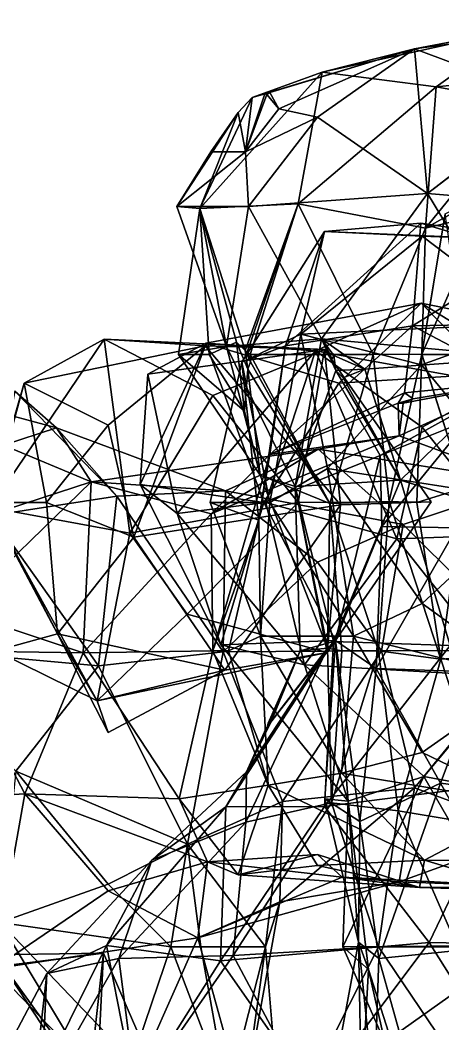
# Model space of a CAD drawing. Extents: x 290083 to 295691, y 4553739 to 4561622.
# Drawn here: x 293840.8 to 293891.7, y 4559022.4 to 4559143.2 of the extents above; entities that cross this region are included whole.
import ezdxf

# ---------------------------------------------------------------- set-up
doc = ezdxf.new("R2010")
doc.units = 0
doc.layers.add('Au_ppm_Pref_-_0_3', color=7, linetype='CONTINUOUS')

msp = doc.modelspace()

# ---------------------------------------------------------------- linework, layer by layer
at = {"layer": 'Au_ppm_Pref_-_0_3'}
for points in [[(293888.25, 4559139.7, 1776.2), (293913.52, 4559143.18, 1776.52), (293904.52, 4559133.66, 1781.46)], [(293913.52, 4559143.18, 1776.52), (293888.25, 4559139.7, 1776.2), (293900.54, 4559142.03, 1769.29)], [(293900.54, 4559142.03, 1769.29), (293888.25, 4559139.7, 1776.2), (293877.13, 4559136.9, 1770.06)], [(293890.85, 4559135.14, 1764.33), (293900.54, 4559142.03, 1769.29), (293877.13, 4559136.9, 1770.06)], [(293915.71, 4559137.57, 1764.54), (293900.54, 4559142.03, 1769.29), (293890.85, 4559135.14, 1764.33)], [(293888.25, 4559139.7, 1776.2), (293870.83, 4559134.45, 1775.91), (293868.71, 4559133.87, 1775.17)], [(293888.25, 4559139.7, 1776.2), (293868.71, 4559133.87, 1775.17), (293877.13, 4559136.9, 1770.06)], [(293888.25, 4559139.7, 1776.2), (293871.94, 4559132.5, 1777.59), (293870.83, 4559134.45, 1775.91)], [(293888.25, 4559139.7, 1776.2), (293876.58, 4559131.48, 1779.44), (293871.94, 4559132.5, 1777.59)], [(293889.8, 4559122.29, 1781.03), (293876.58, 4559131.48, 1779.44), (293888.25, 4559139.7, 1776.2)], [(293904.52, 4559133.66, 1781.46), (293889.8, 4559122.29, 1781.03), (293888.25, 4559139.7, 1776.2)], [(293915.71, 4559137.57, 1764.54), (293890.85, 4559135.14, 1764.33), (293901.78, 4559133.14, 1759.85)], [(293877.13, 4559136.9, 1770.06), (293868.7, 4559133.87, 1775.17), (293862.4, 4559120.51, 1770.04)], [(293877.13, 4559136.9, 1770.06), (293862.4, 4559120.51, 1770.04), (293874.26, 4559121.06, 1763.01)], [(293877.13, 4559136.9, 1770.06), (293868.71, 4559133.87, 1775.17), (293868.7, 4559133.87, 1775.17)], [(293877.13, 4559136.9, 1770.06), (293874.26, 4559121.06, 1763.01), (293890.85, 4559135.14, 1764.33)], [(293890.85, 4559135.14, 1764.33), (293874.26, 4559121.06, 1763.01), (293889.57, 4559118.13, 1759.23)], [(293889.57, 4559118.13, 1759.23), (293901.78, 4559133.14, 1759.85), (293890.85, 4559135.14, 1764.33)], [(293862.4, 4559120.51, 1770.04), (293868.7, 4559133.87, 1775.17), (293867.01, 4559132.05, 1775.22)], [(293867.01, 4559132.05, 1775.22), (293868.7, 4559133.87, 1775.17), (293867.91, 4559127.3, 1777.75)], [(293868.7, 4559133.87, 1775.17), (293870.25, 4559134.28, 1775.84), (293867.91, 4559127.3, 1777.75)], [(293870.25, 4559134.28, 1775.84), (293870.47, 4559134.23, 1775.98), (293867.91, 4559127.3, 1777.75)], [(293870.47, 4559134.23, 1775.98), (293871.94, 4559132.5, 1777.59), (293867.91, 4559127.3, 1777.75)], [(293868.71, 4559133.87, 1775.17), (293870.25, 4559134.28, 1775.84), (293868.7, 4559133.87, 1775.17)], [(293870.25, 4559134.28, 1775.84), (293868.71, 4559133.87, 1775.17), (293870.83, 4559134.45, 1775.91)], [(293870.83, 4559134.45, 1775.91), (293870.47, 4559134.23, 1775.98), (293870.25, 4559134.28, 1775.84)], [(293870.83, 4559134.45, 1775.91), (293871.94, 4559132.5, 1777.59), (293870.47, 4559134.23, 1775.98)], [(293904.52, 4559133.66, 1781.46), (293904.5, 4559133.59, 1781.47), (293889.8, 4559122.29, 1781.03)], [(293904.5, 4559133.59, 1781.47), (293904.59, 4559133.59, 1781.49), (293889.8, 4559122.29, 1781.03)], [(293908.7, 4559120.74, 1784.48), (293889.8, 4559122.29, 1781.03), (293904.59, 4559133.59, 1781.49)], [(293871.94, 4559132.5, 1777.59), (293867.92, 4559127.31, 1777.75), (293867.91, 4559127.3, 1777.75)], [(293876.58, 4559131.48, 1779.44), (293867.92, 4559127.31, 1777.75), (293871.94, 4559132.5, 1777.59)], [(293889.57, 4559118.13, 1759.23), (293911.43, 4559123.4, 1758.63), (293901.78, 4559133.14, 1759.85)], [(293867.01, 4559132.05, 1775.22), (293863.74, 4559127.3, 1775.86), (293859.64, 4559120.74, 1775.86)], [(293859.64, 4559120.74, 1775.86), (293862.4, 4559120.51, 1770.04), (293867.01, 4559132.05, 1775.22)], [(293867.01, 4559132.05, 1775.22), (293867.91, 4559127.3, 1777.75), (293863.74, 4559127.3, 1775.86)], [(293876.58, 4559131.48, 1779.44), (293868.28, 4559120.74, 1779.77), (293867.92, 4559127.31, 1777.75)], [(293889.8, 4559122.29, 1781.03), (293868.28, 4559120.74, 1779.77), (293876.58, 4559131.48, 1779.44)], [(293863.74, 4559127.3, 1775.86), (293867.91, 4559127.3, 1777.75), (293859.64, 4559120.74, 1775.86)], [(293859.64, 4559120.74, 1775.86), (293867.91, 4559127.3, 1777.75), (293868.28, 4559120.74, 1779.77)], [(293868.28, 4559120.74, 1779.77), (293867.91, 4559127.3, 1777.75), (293867.92, 4559127.31, 1777.75)], [(293889.15, 4559102.95, 1752.08), (293898.01, 4559122.81, 1752.89), (293889.57, 4559118.13, 1759.23)], [(293898.01, 4559122.81, 1752.89), (293889.15, 4559102.95, 1752.08), (293891.93, 4559119.87, 1746.65)], [(293889.57, 4559118.13, 1759.23), (293898.01, 4559122.81, 1752.89), (293911.43, 4559123.4, 1758.63)], [(293889.8, 4559122.29, 1781.03), (293877.05, 4559104.82, 1780.94), (293868.28, 4559120.74, 1779.77)], [(293889.8, 4559122.29, 1781.03), (293901.78, 4559102.56, 1781.75), (293877.05, 4559104.82, 1780.94)], [(293901.78, 4559102.56, 1781.75), (293889.8, 4559122.29, 1781.03), (293908.7, 4559120.74, 1784.48)], [(293865.64, 4559103.91, 1775.63), (293859.64, 4559120.74, 1775.86), (293868.28, 4559120.74, 1779.77)], [(293859.64, 4559120.74, 1775.86), (293865.64, 4559103.91, 1775.63), (293862.4, 4559120.51, 1770.04)], [(293863.53, 4559102.92, 1767.51), (293862.4, 4559120.51, 1770.04), (293859.85, 4559102.92, 1769.92)], [(293865.64, 4559103.91, 1775.63), (293859.85, 4559102.92, 1769.92), (293862.4, 4559120.51, 1770.04)], [(293862.4, 4559120.51, 1770.04), (293867.87, 4559103.39, 1764.72), (293874.26, 4559121.06, 1763.01)], [(293863.53, 4559102.92, 1767.51), (293866.81, 4559104.4, 1765.51), (293862.4, 4559120.51, 1770.04)], [(293862.4, 4559120.51, 1770.04), (293866.81, 4559104.4, 1765.51), (293867.87, 4559103.39, 1764.72)], [(293865.64, 4559103.91, 1775.63), (293868.28, 4559120.74, 1779.77), (293877.05, 4559104.82, 1780.94)], [(293867.87, 4559103.39, 1764.72), (293868.12, 4559103.22, 1764.55), (293874.26, 4559121.06, 1763.01)], [(293868.12, 4559103.22, 1764.55), (293868.47, 4559102.92, 1764.39), (293874.26, 4559121.06, 1763.01)], [(293868.47, 4559102.92, 1764.39), (293883.28, 4559102.92, 1758.48), (293874.26, 4559121.06, 1763.01)], [(293874.26, 4559121.06, 1763.01), (293883.28, 4559102.92, 1758.48), (293889.57, 4559118.13, 1759.23)], [(293891.93, 4559119.87, 1746.65), (293889.15, 4559102.95, 1752.08), (293889.13, 4559102.92, 1746.16)], [(293891.93, 4559119.87, 1746.65), (293889.13, 4559102.92, 1746.16), (293894.41, 4559102.92, 1742.69)], [(293877.41, 4559117.74, 1882.15), (293874.56, 4559105.37, 1888.57), (293867.47, 4559102, 1882.19)], [(293877.41, 4559117.74, 1882.15), (293867.47, 4559102, 1882.19), (293872.72, 4559103.96, 1876.15)], [(293877.41, 4559117.74, 1882.15), (293872.72, 4559103.96, 1876.15), (293889, 4559118.75, 1876.71)], [(293889, 4559118.75, 1876.71), (293872.72, 4559103.96, 1876.15), (293888.01, 4559106.38, 1870.35)], [(293889.18, 4559117.16, 1887.51), (293874.56, 4559105.37, 1888.57), (293877.41, 4559117.74, 1882.15)], [(293877.41, 4559117.74, 1882.15), (293889, 4559118.75, 1876.71), (293902.86, 4559116.66, 1882.5)], [(293877.41, 4559117.74, 1882.15), (293902.86, 4559116.66, 1882.5), (293889.18, 4559117.16, 1887.51)], [(293883.28, 4559102.92, 1758.48), (293889.15, 4559102.95, 1752.08), (293889.57, 4559118.13, 1759.23)], [(293889, 4559118.75, 1876.71), (293888.01, 4559106.38, 1870.35), (293901.78, 4559114.9, 1872.83)], [(293910.68, 4559115.5, 1876.83), (293902.86, 4559116.66, 1882.5), (293889, 4559118.75, 1876.71)], [(293910.68, 4559115.5, 1876.83), (293889, 4559118.75, 1876.71), (293901.78, 4559114.9, 1872.83)], [(293874.56, 4559105.37, 1888.57), (293889.18, 4559117.16, 1887.51), (293903.02, 4559106.71, 1888.7)], [(293902.86, 4559116.66, 1882.5), (293903.02, 4559106.71, 1888.7), (293889.18, 4559117.16, 1887.51)], [(293888.01, 4559106.38, 1870.35), (293915.3, 4559106.9, 1870.57), (293901.78, 4559114.9, 1872.83)], [(293889.06, 4559109.09, 1823.29), (293876.34, 4559103.36, 1829.57), (293863.14, 4559104.31, 1822.7)], [(293879.14, 4559099.46, 1819.79), (293889.06, 4559109.09, 1823.29), (293863.14, 4559104.31, 1822.7)], [(293889.06, 4559109.09, 1823.29), (293898.68, 4559099.33, 1828.09), (293876.34, 4559103.36, 1829.57)], [(293889.06, 4559109.09, 1823.29), (293879.14, 4559099.46, 1819.79), (293902.41, 4559100.93, 1817.49)], [(293898.68, 4559099.33, 1828.09), (293889.06, 4559109.09, 1823.29), (293912.32, 4559104.43, 1823.08)], [(293889.06, 4559109.09, 1823.29), (293902.41, 4559100.93, 1817.49), (293912.32, 4559104.43, 1823.08)], [(293888.01, 4559106.38, 1870.35), (293900.72, 4559099.67, 1865.86), (293915.3, 4559106.9, 1870.57)], [(293870.82, 4559090.88, 1869.92), (293887.03, 4559098.32, 1866.23), (293888.01, 4559106.38, 1870.35)], [(293872.72, 4559103.96, 1876.15), (293870.82, 4559090.88, 1869.92), (293888.01, 4559106.38, 1870.35)], [(293889.09, 4559101.69, 1892.36), (293874.56, 4559105.37, 1888.57), (293903.02, 4559106.71, 1888.7)], [(293888.01, 4559106.38, 1870.35), (293887.03, 4559098.32, 1866.23), (293900.72, 4559099.67, 1865.86)], [(293902.53, 4559085.37, 1892.7), (293889.09, 4559101.69, 1892.36), (293903.02, 4559106.71, 1888.7)], [(293853.99, 4559081.41, 1897.1), (293850.89, 4559104.78, 1899.98), (293837.18, 4559084.52, 1900.47)], [(293841.28, 4559099.49, 1904.92), (293837.18, 4559084.52, 1900.47), (293850.89, 4559104.78, 1899.98)], [(293850.89, 4559104.78, 1899.98), (293863.07, 4559103.97, 1906.73), (293841.28, 4559099.49, 1904.92)], [(293853.99, 4559081.41, 1897.1), (293863.99, 4559098, 1896.28), (293850.89, 4559104.78, 1899.98)], [(293863.99, 4559098, 1896.28), (293877.4, 4559103.54, 1899.97), (293850.89, 4559104.78, 1899.98)], [(293877.4, 4559103.54, 1899.97), (293863.07, 4559103.97, 1906.73), (293850.89, 4559104.78, 1899.98)], [(293856.16, 4559100.57, 1827.85), (293855.24, 4559087.29, 1823.72), (293863.14, 4559104.31, 1822.7)], [(293870.11, 4559085.1, 1820.32), (293863.14, 4559104.31, 1822.7), (293855.24, 4559087.29, 1823.72)], [(293863.14, 4559104.31, 1822.7), (293876.34, 4559103.36, 1829.57), (293856.16, 4559100.57, 1827.85)], [(293879.14, 4559099.46, 1819.79), (293863.14, 4559104.31, 1822.7), (293870.11, 4559085.1, 1820.32)], [(293867.81, 4559096.1, 1767.73), (293866.81, 4559104.4, 1765.51), (293863.53, 4559102.92, 1767.51)], [(293877.05, 4559104.82, 1780.94), (293873.88, 4559087.06, 1776.3), (293865.64, 4559103.91, 1775.63)], [(293866.81, 4559104.4, 1765.51), (293867.81, 4559096.1, 1767.73), (293868.21, 4559101.18, 1765.22)], [(293867.87, 4559103.39, 1764.72), (293866.81, 4559104.4, 1765.51), (293868.21, 4559101.18, 1765.22)], [(293867.47, 4559102, 1882.19), (293874.56, 4559105.37, 1888.57), (293870.85, 4559085.1, 1888.01)], [(293877.79, 4559089.22, 1892.7), (293870.85, 4559085.1, 1888.01), (293874.56, 4559105.37, 1888.57)], [(293873.88, 4559087.06, 1776.3), (293877.05, 4559104.82, 1780.94), (293878.8, 4559101.01, 1781.25)], [(293877.79, 4559089.22, 1892.7), (293874.56, 4559105.37, 1888.57), (293889.09, 4559101.69, 1892.36)], [(293878.8, 4559101.01, 1781.25), (293877.05, 4559104.82, 1780.94), (293878.3, 4559102.36, 1781.21)], [(293878.3, 4559102.36, 1781.21), (293877.05, 4559104.82, 1780.94), (293878.07, 4559103, 1781.19)], [(293878.56, 4559102.79, 1781.22), (293878.07, 4559103, 1781.19), (293877.05, 4559104.82, 1780.94)], [(293882.29, 4559101.18, 1781.5), (293878.56, 4559102.79, 1781.22), (293877.05, 4559104.82, 1780.94)], [(293877.05, 4559104.82, 1780.94), (293901.78, 4559102.56, 1781.75), (293882.29, 4559101.18, 1781.5)], [(293851.39, 4559094.44, 1909.64), (293841.28, 4559099.49, 1904.92), (293863.07, 4559103.97, 1906.73)], [(293854.47, 4559080.96, 1909.35), (293851.39, 4559094.44, 1909.64), (293863.07, 4559103.97, 1906.73)], [(293863.07, 4559103.97, 1906.73), (293879.36, 4559084.82, 1907.52), (293854.47, 4559080.96, 1909.35)], [(293859.68, 4559083.79, 1830.87), (293856.16, 4559100.57, 1827.85), (293876.34, 4559103.36, 1829.57)], [(293870.35, 4559085.1, 1832.31), (293859.68, 4559083.79, 1830.87), (293876.34, 4559103.36, 1829.57)], [(293869.66, 4559088.41, 1769.92), (293859.85, 4559102.92, 1769.92), (293865.64, 4559103.91, 1775.63)], [(293879.36, 4559084.82, 1907.52), (293863.07, 4559103.97, 1906.73), (293877.4, 4559103.54, 1899.97)], [(293863.99, 4559098, 1896.28), (293874.26, 4559085.1, 1895.74), (293877.4, 4559103.54, 1899.97)], [(293865.64, 4559103.91, 1775.63), (293873.88, 4559087.06, 1776.3), (293869.66, 4559088.41, 1769.92)], [(293869.53, 4559083, 1876.9), (293872.72, 4559103.96, 1876.15), (293867.47, 4559102, 1882.19)], [(293868.02, 4559103.23, 1764.61), (293868.12, 4559103.22, 1764.55), (293867.87, 4559103.39, 1764.72)], [(293867.87, 4559103.39, 1764.72), (293868.21, 4559101.18, 1765.22), (293868.51, 4559102.03, 1764.53)], [(293868.02, 4559103.23, 1764.61), (293867.87, 4559103.39, 1764.72), (293868.51, 4559102.03, 1764.53)], [(293868.02, 4559103.23, 1764.61), (293868.51, 4559102.03, 1764.53), (293868.49, 4559102.1, 1764.53)], [(293868.02, 4559103.23, 1764.61), (293868.49, 4559102.1, 1764.53), (293868.12, 4559103.22, 1764.55)], [(293868.12, 4559103.22, 1764.55), (293868.49, 4559102.1, 1764.53), (293868.47, 4559102.92, 1764.39)], [(293869.53, 4559083, 1876.9), (293870.82, 4559090.88, 1869.92), (293872.72, 4559103.96, 1876.15)], [(293870.35, 4559085.1, 1832.31), (293876.34, 4559103.36, 1829.57), (293886.11, 4559080.75, 1832.21)], [(293874.26, 4559085.1, 1895.74), (293890.27, 4559085.21, 1900.07), (293877.4, 4559103.54, 1899.97)], [(293889.18, 4559094.17, 1832.33), (293886.11, 4559080.75, 1832.21), (293876.34, 4559103.36, 1829.57)], [(293889.18, 4559094.17, 1832.33), (293876.34, 4559103.36, 1829.57), (293898.68, 4559099.33, 1828.09)], [(293890.27, 4559085.21, 1900.07), (293879.36, 4559084.82, 1907.52), (293877.4, 4559103.54, 1899.97)], [(293859.85, 4559102.92, 1769.92), (293867.81, 4559096.1, 1767.73), (293863.53, 4559102.92, 1767.51)], [(293869.66, 4559088.41, 1769.92), (293867.81, 4559096.1, 1767.73), (293859.85, 4559102.92, 1769.92)], [(293869.53, 4559083, 1876.9), (293867.47, 4559102, 1882.19), (293863.65, 4559085.1, 1882.77)], [(293870.85, 4559085.1, 1888.01), (293863.65, 4559085.1, 1882.77), (293867.47, 4559102, 1882.19)], [(293878.07, 4559084.99, 1763.64), (293868.51, 4559102.03, 1764.53), (293868.21, 4559101.18, 1765.22)], [(293868.47, 4559102.92, 1764.39), (293868.49, 4559102.1, 1764.53), (293868.51, 4559102.03, 1764.53)], [(293868.47, 4559102.92, 1764.39), (293868.51, 4559102.03, 1764.53), (293878.07, 4559084.99, 1763.64)], [(293878.07, 4559084.99, 1763.64), (293883.28, 4559102.92, 1758.48), (293868.47, 4559102.92, 1764.39)], [(293878.56, 4559102.79, 1781.22), (293878.3, 4559102.36, 1781.21), (293878.07, 4559103, 1781.19)], [(293878.07, 4559084.99, 1763.64), (293885.19, 4559085.23, 1757.52), (293883.28, 4559102.92, 1758.48)], [(293878.8, 4559101.01, 1781.25), (293878.3, 4559102.36, 1781.21), (293878.56, 4559102.79, 1781.22)], [(293882.29, 4559101.18, 1781.5), (293878.8, 4559101.01, 1781.25), (293878.56, 4559102.79, 1781.22)], [(293886.56, 4559087.8, 1783.2), (293882.29, 4559101.18, 1781.5), (293901.78, 4559102.56, 1781.75)], [(293889.15, 4559102.95, 1752.08), (293883.28, 4559102.92, 1758.48), (293885.19, 4559085.23, 1757.52)], [(293889.15, 4559102.95, 1752.08), (293885.19, 4559085.23, 1757.52), (293888.55, 4559085.1, 1752.1)], [(293901.78, 4559102.56, 1781.75), (293902.87, 4559082.78, 1786.45), (293886.56, 4559087.8, 1783.2)], [(293894.22, 4559086.9, 1746.77), (293889.15, 4559102.95, 1752.08), (293888.55, 4559085.1, 1752.1)], [(293889.13, 4559102.92, 1746.16), (293889.15, 4559102.95, 1752.08), (293894.22, 4559086.9, 1746.77)], [(293889.13, 4559102.92, 1746.16), (293894.22, 4559086.9, 1746.77), (293894.41, 4559102.92, 1742.69)], [(293869.66, 4559088.41, 1769.92), (293868.21, 4559101.18, 1765.22), (293867.81, 4559096.1, 1767.73)], [(293878.07, 4559084.99, 1763.64), (293868.21, 4559101.18, 1765.22), (293869.66, 4559088.41, 1769.92)], [(293873.88, 4559087.06, 1776.3), (293878.8, 4559101.01, 1781.25), (293886.56, 4559087.8, 1783.2)], [(293902.53, 4559085.37, 1892.7), (293877.79, 4559089.22, 1892.7), (293889.09, 4559101.69, 1892.36)], [(293882.29, 4559101.18, 1781.5), (293879.68, 4559100.11, 1781.57), (293878.8, 4559101.01, 1781.25)], [(293878.8, 4559101.01, 1781.25), (293879.68, 4559100.11, 1781.57), (293886.56, 4559087.8, 1783.2)], [(293902.41, 4559100.93, 1817.49), (293879.14, 4559099.46, 1819.79), (293884.13, 4559090.77, 1816.46)], [(293886.56, 4559087.8, 1783.2), (293879.68, 4559100.11, 1781.57), (293882.29, 4559101.18, 1781.5)], [(293902.41, 4559100.93, 1817.49), (293884.13, 4559090.77, 1816.46), (293894.76, 4559095.03, 1811.49)], [(293837.1, 4559085.1, 1906.52), (293837.18, 4559084.52, 1900.47), (293841.28, 4559099.49, 1904.92)], [(293837.1, 4559085.1, 1906.52), (293841.28, 4559099.49, 1904.92), (293843.96, 4559085.1, 1910.02)], [(293841.28, 4559099.49, 1904.92), (293851.39, 4559094.44, 1909.64), (293843.96, 4559085.1, 1910.02)], [(293856.16, 4559100.57, 1827.85), (293859.68, 4559083.79, 1830.87), (293855.24, 4559087.29, 1823.72)], [(293886.39, 4559093.14, 1863.58), (293900.72, 4559099.67, 1865.86), (293886.87, 4559097.06, 1865.58)], [(293900.72, 4559099.67, 1865.86), (293886.39, 4559093.14, 1863.58), (293901.99, 4559087.43, 1858.47)], [(293886.87, 4559097.06, 1865.58), (293900.72, 4559099.67, 1865.86), (293888.11, 4559097.61, 1865.78)], [(293888.11, 4559097.61, 1865.78), (293900.72, 4559099.67, 1865.86), (293887.03, 4559098.32, 1866.23)], [(293845.15, 4559094.1, 1853.07), (293838.79, 4559092.01, 1855.37), (293827.87, 4559098.77, 1852.48)], [(293845.15, 4559094.1, 1853.07), (293827.87, 4559098.77, 1852.48), (293840.13, 4559098.51, 1847.47)], [(293837.33, 4559083.57, 1842.39), (293852.43, 4559085.87, 1846.32), (293840.13, 4559098.51, 1847.47)], [(293852.43, 4559085.87, 1846.32), (293845.15, 4559094.1, 1853.07), (293840.13, 4559098.51, 1847.47)], [(293879.14, 4559099.46, 1819.79), (293870.11, 4559085.1, 1820.32), (293884.13, 4559090.77, 1816.46)], [(293870.82, 4559090.88, 1869.92), (293886.3, 4559097.06, 1865.87), (293887.03, 4559098.32, 1866.23)], [(293887.03, 4559098.32, 1866.23), (293886.3, 4559097.06, 1865.87), (293888.11, 4559097.61, 1865.78)], [(293889.18, 4559094.17, 1832.33), (293898.68, 4559099.33, 1828.09), (293899.53, 4559081.23, 1832.9)], [(293863.99, 4559098, 1896.28), (293853.99, 4559081.41, 1897.1), (293874.26, 4559085.1, 1895.74)], [(293870.82, 4559090.88, 1869.92), (293886.39, 4559093.14, 1863.58), (293886.3, 4559097.06, 1865.87)], [(293886.87, 4559097.06, 1865.58), (293888.11, 4559097.61, 1865.78), (293886.3, 4559097.06, 1865.87)], [(293886.3, 4559097.06, 1865.87), (293886.39, 4559093.14, 1863.58), (293886.87, 4559097.06, 1865.58)], [(293884.32, 4559082.21, 1812.48), (293894.76, 4559095.03, 1811.49), (293884.13, 4559090.77, 1816.46)], [(293884.32, 4559082.21, 1812.48), (293893.34, 4559082.08, 1806.47), (293894.76, 4559095.03, 1811.49)], [(293845.15, 4559094.1, 1853.07), (293849.32, 4559087.61, 1859.04), (293838.79, 4559092.01, 1855.37)], [(293854.47, 4559080.96, 1909.35), (293843.96, 4559085.1, 1910.02), (293851.39, 4559094.44, 1909.64)], [(293865.52, 4559086.52, 1852.8), (293849.32, 4559087.61, 1859.04), (293845.15, 4559094.1, 1853.07)], [(293865.52, 4559086.52, 1852.8), (293845.15, 4559094.1, 1853.07), (293852.43, 4559085.87, 1846.32)], [(293889.18, 4559094.17, 1832.33), (293899.53, 4559081.23, 1832.9), (293886.11, 4559080.75, 1832.21)], [(293863.79, 4559083.75, 1864.51), (293886.39, 4559093.14, 1863.58), (293870.82, 4559090.88, 1869.92)], [(293863.79, 4559083.75, 1864.51), (293876.64, 4559091.52, 1858.94), (293886.39, 4559093.14, 1863.58)], [(293886.39, 4559093.14, 1863.58), (293876.64, 4559091.52, 1858.94), (293901.99, 4559087.43, 1858.47)], [(293829.03, 4559080.99, 1856.3), (293838.79, 4559092.01, 1855.37), (293849.32, 4559087.61, 1859.04)], [(293863.79, 4559083.75, 1864.51), (293849.32, 4559087.61, 1859.04), (293876.64, 4559091.52, 1858.94)], [(293865.52, 4559086.52, 1852.8), (293876.64, 4559091.52, 1858.94), (293849.32, 4559087.61, 1859.04)], [(293886.87, 4559082.47, 1853.92), (293876.64, 4559091.52, 1858.94), (293865.52, 4559086.52, 1852.8)], [(293886.87, 4559082.47, 1853.92), (293901.99, 4559087.43, 1858.47), (293876.64, 4559091.52, 1858.94)], [(293863.79, 4559083.75, 1864.51), (293870.82, 4559090.88, 1869.92), (293863.99, 4559067.27, 1870.88)], [(293869.53, 4559083, 1876.9), (293863.99, 4559067.27, 1870.88), (293870.82, 4559090.88, 1869.92)], [(293884.13, 4559090.77, 1816.46), (293870.11, 4559085.1, 1820.32), (293878.73, 4559068.52, 1817.45)], [(293884.32, 4559082.21, 1812.48), (293884.13, 4559090.77, 1816.46), (293878.73, 4559068.52, 1817.45)], [(293880.91, 4559069.01, 1888.28), (293870.85, 4559085.1, 1888.01), (293877.79, 4559089.22, 1892.7)], [(293880.91, 4559069.01, 1888.28), (293877.79, 4559089.22, 1892.7), (293889.18, 4559072.95, 1892.75)], [(293889.18, 4559072.95, 1892.75), (293877.79, 4559089.22, 1892.7), (293902.53, 4559085.37, 1892.7)], [(293829.03, 4559080.99, 1856.3), (293849.32, 4559087.61, 1859.04), (293833.3, 4559072.03, 1859.64)], [(293848.37, 4559067.02, 1865.9), (293833.3, 4559072.03, 1859.64), (293849.32, 4559087.61, 1859.04)], [(293863.79, 4559083.75, 1864.51), (293848.37, 4559067.02, 1865.9), (293849.32, 4559087.61, 1859.04)], [(293878.07, 4559084.99, 1763.64), (293869.66, 4559088.41, 1769.92), (293877.78, 4559067.59, 1770.43)], [(293869.66, 4559088.41, 1769.92), (293873.88, 4559087.06, 1776.3), (293877.78, 4559067.59, 1770.43)], [(293878.49, 4559068.4, 1781.02), (293873.88, 4559087.06, 1776.3), (293886.56, 4559087.8, 1783.2)], [(293878.49, 4559068.4, 1781.02), (293886.56, 4559087.8, 1783.2), (293892.53, 4559067.92, 1787)], [(293892.53, 4559067.92, 1787), (293886.56, 4559087.8, 1783.2), (293902.87, 4559082.78, 1786.45)], [(293902.1, 4559067.35, 1852.95), (293901.99, 4559087.43, 1858.47), (293886.87, 4559082.47, 1853.92)], [(293865.22, 4559067.15, 1846.47), (293865.52, 4559086.52, 1852.8), (293852.43, 4559085.87, 1846.32)], [(293859.68, 4559083.79, 1830.87), (293864.94, 4559067.99, 1823.68), (293855.24, 4559087.29, 1823.72)], [(293855.24, 4559087.29, 1823.72), (293864.94, 4559067.99, 1823.68), (293870.11, 4559085.1, 1820.32)], [(293865.22, 4559067.15, 1846.47), (293876.58, 4559077.94, 1849.52), (293865.52, 4559086.52, 1852.8)], [(293886.87, 4559082.47, 1853.92), (293865.52, 4559086.52, 1852.8), (293876.58, 4559077.94, 1849.52)], [(293874.5, 4559067.28, 1775.86), (293873.88, 4559087.06, 1776.3), (293878.49, 4559068.4, 1781.02)], [(293877.78, 4559067.59, 1770.43), (293873.88, 4559087.06, 1776.3), (293874.5, 4559067.28, 1775.86)], [(293888.55, 4559085.1, 1752.1), (293891.42, 4559066.26, 1752.98), (293894.22, 4559086.9, 1746.77)], [(293891.42, 4559066.26, 1752.98), (293903.7, 4559067.09, 1746.78), (293894.22, 4559086.9, 1746.77)], [(293845.3, 4559069.3, 1905.94), (293837.1, 4559085.1, 1906.52), (293843.96, 4559085.1, 1910.02)], [(293845.3, 4559069.3, 1905.94), (293837.18, 4559084.52, 1900.47), (293837.1, 4559085.1, 1906.52)], [(293850.2, 4559065.44, 1842.36), (293852.43, 4559085.87, 1846.32), (293837.33, 4559083.57, 1842.39)], [(293845.3, 4559069.3, 1905.94), (293843.96, 4559085.1, 1910.02), (293854.47, 4559080.96, 1909.35)], [(293865.22, 4559067.15, 1846.47), (293852.43, 4559085.87, 1846.32), (293850.2, 4559065.44, 1842.36)], [(293860.88, 4559071.67, 1897.57), (293874.26, 4559085.1, 1895.74), (293853.99, 4559081.41, 1897.1)], [(293859.68, 4559083.79, 1830.87), (293870.35, 4559085.1, 1832.31), (293875.03, 4559065.56, 1829.99)], [(293860.88, 4559071.67, 1897.57), (293877.73, 4559067.06, 1900.21), (293874.26, 4559085.1, 1895.74)], [(293869.53, 4559083, 1876.9), (293863.65, 4559085.1, 1882.77), (293869.72, 4559069.04, 1882.06)], [(293870.85, 4559085.1, 1888.01), (293869.72, 4559069.04, 1882.06), (293863.65, 4559085.1, 1882.77)], [(293864.94, 4559067.99, 1823.68), (293878.73, 4559068.52, 1817.45), (293870.11, 4559085.1, 1820.32)], [(293870.85, 4559085.1, 1888.01), (293880.91, 4559069.01, 1888.28), (293869.72, 4559069.04, 1882.06)], [(293870.35, 4559085.1, 1832.31), (293886.11, 4559080.75, 1832.21), (293875.03, 4559065.56, 1829.99)], [(293877.73, 4559067.06, 1900.21), (293890.27, 4559085.21, 1900.07), (293874.26, 4559085.1, 1895.74)], [(293877.73, 4559067.06, 1900.21), (293879.36, 4559084.82, 1907.52), (293890.27, 4559085.21, 1900.07)], [(293878.07, 4559084.99, 1763.64), (293877.78, 4559067.59, 1770.43), (293879.52, 4559067.28, 1763.98)], [(293878.07, 4559084.99, 1763.64), (293883.93, 4559067.28, 1759.11), (293885.19, 4559085.23, 1757.52)], [(293878.07, 4559084.99, 1763.64), (293879.52, 4559067.28, 1763.98), (293883.93, 4559067.28, 1759.11)], [(293891.42, 4559066.26, 1752.98), (293885.19, 4559085.23, 1757.52), (293883.93, 4559067.28, 1759.11)], [(293888.55, 4559085.1, 1752.1), (293885.19, 4559085.23, 1757.52), (293891.42, 4559066.26, 1752.98)], [(293901.74, 4559063.87, 1890.02), (293889.18, 4559072.95, 1892.75), (293902.53, 4559085.37, 1892.7)], [(293845.3, 4559069.3, 1905.94), (293837.82, 4559067.28, 1900.58), (293837.18, 4559084.52, 1900.47)], [(293850.05, 4559061.24, 1899.31), (293853.99, 4559081.41, 1897.1), (293837.18, 4559084.52, 1900.47)], [(293837.82, 4559067.28, 1900.58), (293850.05, 4559061.24, 1899.31), (293837.18, 4559084.52, 1900.47)], [(293879.36, 4559084.82, 1907.52), (293865.44, 4559064.94, 1907.33), (293854.47, 4559080.96, 1909.35)], [(293864.94, 4559067.99, 1823.68), (293859.68, 4559083.79, 1830.87), (293875.03, 4559065.56, 1829.99)], [(293877.73, 4559067.06, 1900.21), (293865.44, 4559064.94, 1907.33), (293879.36, 4559084.82, 1907.52)], [(293850.2, 4559065.44, 1842.36), (293837.33, 4559083.57, 1842.39), (293826.31, 4559067.61, 1842.24)], [(293863.79, 4559083.75, 1864.51), (293863.99, 4559067.27, 1870.88), (293848.37, 4559067.02, 1865.9)], [(293869.53, 4559083, 1876.9), (293865.88, 4559067.28, 1876.83), (293863.99, 4559067.27, 1870.88)], [(293869.53, 4559083, 1876.9), (293869.72, 4559069.04, 1882.06), (293865.88, 4559067.28, 1876.83)], [(293860.88, 4559071.67, 1897.57), (293853.99, 4559081.41, 1897.1), (293850.05, 4559061.24, 1899.31)], [(293886.87, 4559082.47, 1853.92), (293876.58, 4559077.94, 1849.52), (293884.26, 4559067.28, 1849.45)], [(293884.32, 4559082.21, 1812.48), (293878.73, 4559068.52, 1817.45), (293883.63, 4559065.14, 1810.67)], [(293884.32, 4559082.21, 1812.48), (293883.63, 4559065.14, 1810.67), (293893.34, 4559082.08, 1806.47)], [(293893.34, 4559082.08, 1806.47), (293883.63, 4559065.14, 1810.67), (293896.39, 4559064.7, 1803.74)], [(293886.87, 4559082.47, 1853.92), (293884.26, 4559067.28, 1849.45), (293902.1, 4559067.35, 1852.95)], [(293845.3, 4559069.3, 1905.94), (293854.47, 4559080.96, 1909.35), (293865.44, 4559064.94, 1907.33)], [(293886.11, 4559080.75, 1832.21), (293899.2, 4559064.18, 1831.56), (293875.03, 4559065.56, 1829.99)], [(293899.2, 4559064.18, 1831.56), (293886.11, 4559080.75, 1832.21), (293899.53, 4559081.23, 1832.9)], [(293876.58, 4559077.94, 1849.52), (293865.22, 4559067.15, 1846.47), (293884.26, 4559067.28, 1849.45)], [(293880.91, 4559069.01, 1888.28), (293889.18, 4559072.95, 1892.75), (293901.74, 4559063.87, 1890.02)], [(293832.33, 4559067.28, 1862.05), (293833.3, 4559072.03, 1859.64), (293848.37, 4559067.02, 1865.9)], [(293860.88, 4559071.67, 1897.57), (293850.05, 4559061.24, 1899.31), (293877.73, 4559067.06, 1900.21)], [(293845.3, 4559069.3, 1905.94), (293850.05, 4559061.24, 1899.31), (293837.82, 4559067.28, 1900.58)], [(293845.3, 4559069.3, 1905.94), (293851.39, 4559057.44, 1903.86), (293850.05, 4559061.24, 1899.31)], [(293845.3, 4559069.3, 1905.94), (293865.44, 4559064.94, 1907.33), (293851.39, 4559057.44, 1903.86)], [(293880.26, 4559049.17, 1823.02), (293878.73, 4559068.52, 1817.45), (293864.94, 4559067.99, 1823.68)], [(293868.05, 4559052.69, 1775.86), (293878.49, 4559068.4, 1781.02), (293865.54, 4559048.5, 1781.37)], [(293865.54, 4559048.5, 1781.37), (293878.49, 4559068.4, 1781.02), (293877.41, 4559048.52, 1787.03)], [(293869.72, 4559069.04, 1882.06), (293870.62, 4559051.11, 1876.02), (293865.88, 4559067.28, 1876.83)], [(293868.05, 4559052.69, 1775.86), (293870.78, 4559058.46, 1776.13), (293878.49, 4559068.4, 1781.02)], [(293880.91, 4559069.01, 1888.28), (293879.46, 4559052.55, 1881.41), (293869.72, 4559069.04, 1882.06)], [(293869.72, 4559069.04, 1882.06), (293879.46, 4559052.55, 1881.41), (293870.62, 4559051.11, 1876.02)], [(293870.78, 4559058.46, 1776.13), (293874.5, 4559067.28, 1775.86), (293878.49, 4559068.4, 1781.02)], [(293878.49, 4559068.4, 1781.02), (293892.53, 4559067.92, 1787), (293877.41, 4559048.52, 1787.03)], [(293880.26, 4559049.17, 1823.02), (293877.47, 4559049.46, 1817.43), (293878.73, 4559068.52, 1817.45)], [(293878.73, 4559068.52, 1817.45), (293877.47, 4559049.46, 1817.43), (293881.69, 4559046.71, 1812.12)], [(293878.73, 4559068.52, 1817.45), (293881.69, 4559046.71, 1812.12), (293883.63, 4559065.14, 1810.67)], [(293880.91, 4559069.01, 1888.28), (293889.18, 4559055.03, 1886.85), (293879.46, 4559052.55, 1881.41)], [(293880.91, 4559069.01, 1888.28), (293901.74, 4559063.87, 1890.02), (293889.18, 4559055.03, 1886.85)], [(293832.33, 4559067.28, 1862.05), (293841.35, 4559050.07, 1863.97), (293825.58, 4559049.11, 1859.68)], [(293850.2, 4559065.44, 1842.36), (293826.31, 4559067.61, 1842.24), (293840.28, 4559052.79, 1840.45)], [(293832.33, 4559067.28, 1862.05), (293848.37, 4559067.02, 1865.9), (293841.35, 4559050.07, 1863.97)], [(293841.35, 4559050.07, 1863.97), (293848.37, 4559067.02, 1865.9), (293859.91, 4559049.46, 1869.54)], [(293863.99, 4559067.27, 1870.88), (293859.91, 4559049.46, 1869.54), (293848.37, 4559067.02, 1865.9)], [(293877.73, 4559067.06, 1900.21), (293850.05, 4559061.24, 1899.31), (293865.44, 4559064.94, 1907.33)], [(293860.95, 4559043.98, 1842.63), (293865.22, 4559067.15, 1846.47), (293850.2, 4559065.44, 1842.36)], [(293863.99, 4559067.27, 1870.88), (293870.62, 4559051.11, 1876.02), (293859.91, 4559049.46, 1869.54)], [(293860.95, 4559043.98, 1842.63), (293872.35, 4559049.11, 1848.21), (293865.22, 4559067.15, 1846.47)], [(293865.88, 4559067.28, 1876.83), (293870.62, 4559051.11, 1876.02), (293863.99, 4559067.27, 1870.88)], [(293875.03, 4559065.56, 1829.99), (293880.26, 4559049.17, 1823.02), (293864.94, 4559067.99, 1823.68)], [(293872.35, 4559049.11, 1848.21), (293884.26, 4559067.28, 1849.45), (293865.22, 4559067.15, 1846.47)], [(293877.78, 4559067.59, 1770.43), (293868.05, 4559052.69, 1775.86), (293867.95, 4559046.64, 1771.07)], [(293877.78, 4559067.59, 1770.43), (293867.95, 4559046.64, 1771.07), (293878.26, 4559048.97, 1764.21)], [(293877.78, 4559067.59, 1770.43), (293870.99, 4559058.74, 1775.4), (293868.05, 4559052.69, 1775.86)], [(293870.99, 4559058.74, 1775.4), (293874.5, 4559067.28, 1775.86), (293870.64, 4559058.54, 1775.86)], [(293870.64, 4559058.54, 1775.86), (293874.5, 4559067.28, 1775.86), (293870.78, 4559058.46, 1776.13)], [(293877.78, 4559067.59, 1770.43), (293874.5, 4559067.28, 1775.86), (293870.99, 4559058.74, 1775.4)], [(293872.35, 4559049.11, 1848.21), (293888.26, 4559050.77, 1854.02), (293884.26, 4559067.28, 1849.45)], [(293877.41, 4559048.52, 1787.03), (293892.53, 4559067.92, 1787), (293899.2, 4559051.28, 1788.75)], [(293878.26, 4559048.97, 1764.21), (293879.52, 4559067.28, 1763.98), (293877.78, 4559067.59, 1770.43)], [(293879.52, 4559067.28, 1763.98), (293878.26, 4559048.97, 1764.21), (293883.93, 4559067.28, 1759.11)], [(293883.93, 4559067.28, 1759.11), (293878.26, 4559048.97, 1764.21), (293886.28, 4559048, 1757.84)], [(293883.93, 4559067.28, 1759.11), (293886.28, 4559048, 1757.84), (293891.42, 4559066.26, 1752.98)], [(293884.26, 4559067.28, 1849.45), (293888.26, 4559050.77, 1854.02), (293902.1, 4559067.35, 1852.95)], [(293888.26, 4559050.77, 1854.02), (293902.82, 4559045.39, 1858.76), (293902.1, 4559067.35, 1852.95)], [(293891.42, 4559066.26, 1752.98), (293898.04, 4559046.02, 1751.17), (293903.7, 4559067.09, 1746.78)], [(293891.42, 4559066.26, 1752.98), (293886.28, 4559048, 1757.84), (293898.04, 4559046.02, 1751.17)], [(293860.95, 4559043.98, 1842.63), (293850.2, 4559065.44, 1842.36), (293840.28, 4559052.79, 1840.45)], [(293850.05, 4559061.24, 1899.31), (293851.39, 4559057.44, 1903.86), (293865.44, 4559064.94, 1907.33)], [(293880.26, 4559049.17, 1823.02), (293875.03, 4559065.56, 1829.99), (293889.37, 4559052.14, 1828.65)], [(293889.37, 4559052.14, 1828.65), (293875.03, 4559065.56, 1829.99), (293899.2, 4559064.18, 1831.56)], [(293883.63, 4559065.14, 1810.67), (293881.69, 4559046.71, 1812.12), (293891.38, 4559051.35, 1806.35)], [(293891.38, 4559051.35, 1806.35), (293896.39, 4559064.7, 1803.74), (293883.63, 4559065.14, 1810.67)], [(293891.38, 4559051.35, 1806.35), (293906.16, 4559049.46, 1801.68), (293896.39, 4559064.7, 1803.74)], [(293901.74, 4559063.87, 1890.02), (293902.19, 4559048.77, 1882.93), (293889.18, 4559055.03, 1886.85)], [(293889.37, 4559052.14, 1828.65), (293899.2, 4559064.18, 1831.56), (293913.46, 4559047.69, 1830.07)], [(293868.05, 4559052.69, 1775.86), (293870.99, 4559058.74, 1775.4), (293870.36, 4559057.63, 1775.65)], [(293870.43, 4559057.95, 1775.93), (293870.78, 4559058.46, 1776.13), (293868.05, 4559052.69, 1775.86)], [(293870.99, 4559058.74, 1775.4), (293870.53, 4559058.03, 1775.86), (293870.36, 4559057.63, 1775.65)], [(293870.78, 4559058.46, 1776.13), (293870.43, 4559057.95, 1775.93), (293870.53, 4559058.03, 1775.86)], [(293870.99, 4559058.74, 1775.4), (293870.64, 4559058.54, 1775.86), (293870.53, 4559058.03, 1775.86)], [(293870.64, 4559058.54, 1775.86), (293870.78, 4559058.46, 1776.13), (293870.53, 4559058.03, 1775.86)], [(293870.35, 4559057.88, 1775.86), (293870.43, 4559057.95, 1775.93), (293868.05, 4559052.69, 1775.86)], [(293870.36, 4559057.63, 1775.65), (293870.35, 4559057.88, 1775.86), (293868.05, 4559052.69, 1775.86)], [(293870.53, 4559058.03, 1775.86), (293870.43, 4559057.95, 1775.93), (293870.35, 4559057.88, 1775.86)], [(293870.36, 4559057.63, 1775.65), (293870.53, 4559058.03, 1775.86), (293870.35, 4559057.88, 1775.86)], [(293889.18, 4559055.03, 1886.85), (293902.19, 4559048.77, 1882.93), (293879.46, 4559052.55, 1881.41)], [(293838.35, 4559034.57, 1837.73), (293851.39, 4559039.19, 1838.68), (293840.28, 4559052.79, 1840.45)], [(293851.39, 4559039.19, 1838.68), (293860.95, 4559043.98, 1842.63), (293840.28, 4559052.79, 1840.45)], [(293867.95, 4559046.64, 1771.07), (293868.05, 4559052.69, 1775.86), (293856.62, 4559042.06, 1775.86)], [(293856.62, 4559042.06, 1775.86), (293868.05, 4559052.69, 1775.86), (293865.54, 4559048.5, 1781.37)], [(293879.46, 4559052.55, 1881.41), (293889.44, 4559042.05, 1877.55), (293870.62, 4559051.11, 1876.02)], [(293879.46, 4559052.55, 1881.41), (293902.19, 4559048.77, 1882.93), (293889.44, 4559042.05, 1877.55)], [(293890.02, 4559032.14, 1787.69), (293877.41, 4559048.52, 1787.03), (293899.2, 4559051.28, 1788.75)], [(293880.26, 4559049.17, 1823.02), (293889.37, 4559052.14, 1828.65), (293879.63, 4559031.65, 1827.88)], [(293901.09, 4559031.78, 1828.37), (293879.63, 4559031.65, 1827.88), (293889.37, 4559052.14, 1828.65)], [(293881.69, 4559046.71, 1812.12), (293883.94, 4559030.24, 1811.38), (293891.38, 4559051.35, 1806.35)], [(293891.38, 4559051.35, 1806.35), (293883.94, 4559030.24, 1811.38), (293902.17, 4559032.06, 1805.79)], [(293901.09, 4559031.78, 1828.37), (293889.37, 4559052.14, 1828.65), (293913.46, 4559047.69, 1830.07)], [(293899.2, 4559051.28, 1788.75), (293914.72, 4559031.66, 1789.47), (293890.02, 4559032.14, 1787.69)], [(293902.17, 4559032.06, 1805.79), (293906.16, 4559049.46, 1801.68), (293891.38, 4559051.35, 1806.35)], [(293841.35, 4559050.07, 1863.97), (293837.58, 4559029, 1860.17), (293825.58, 4559049.11, 1859.68)], [(293851.39, 4559038.38, 1862.7), (293837.58, 4559029, 1860.17), (293841.35, 4559050.07, 1863.97)], [(293863.33, 4559041.85, 1864.95), (293841.35, 4559050.07, 1863.97), (293859.91, 4559049.46, 1869.54)], [(293863.33, 4559041.85, 1864.95), (293851.39, 4559038.38, 1862.7), (293841.35, 4559050.07, 1863.97)], [(293870.62, 4559051.11, 1876.02), (293867.04, 4559040.3, 1869.44), (293859.91, 4559049.46, 1869.54)], [(293870.62, 4559051.11, 1876.02), (293876.58, 4559041.44, 1873.56), (293867.04, 4559040.3, 1869.44)], [(293870.62, 4559051.11, 1876.02), (293889.44, 4559042.05, 1877.55), (293876.58, 4559041.44, 1873.56)], [(293872.06, 4559037.07, 1853.98), (293886.39, 4559039.48, 1860.3), (293888.26, 4559050.77, 1854.02)], [(293872.06, 4559037.07, 1853.98), (293888.26, 4559050.77, 1854.02), (293872.35, 4559049.11, 1848.21)], [(293888.26, 4559050.77, 1854.02), (293886.39, 4559039.48, 1860.3), (293902.82, 4559045.39, 1858.76)], [(293863.33, 4559041.85, 1864.95), (293859.91, 4559049.46, 1869.54), (293867.04, 4559040.3, 1869.44)], [(293870.32, 4559031.65, 1847.08), (293872.35, 4559049.11, 1848.21), (293860.95, 4559043.98, 1842.63)], [(293878.26, 4559048.97, 1764.21), (293867.95, 4559046.64, 1771.07), (293866.41, 4559030.61, 1764.57)], [(293878.26, 4559048.97, 1764.21), (293866.41, 4559030.61, 1764.57), (293883.9, 4559031.65, 1758.89)], [(293870.32, 4559031.65, 1847.08), (293872.06, 4559037.07, 1853.98), (293872.35, 4559049.11, 1848.21)], [(293881.52, 4559032.19, 1817.43), (293877.47, 4559049.46, 1817.43), (293880.26, 4559049.17, 1823.02)], [(293881.52, 4559032.19, 1817.43), (293881.69, 4559046.71, 1812.12), (293877.47, 4559049.46, 1817.43)], [(293878.26, 4559048.97, 1764.21), (293883.9, 4559031.65, 1758.89), (293886.28, 4559048, 1757.84)], [(293882.73, 4559028.89, 1822.58), (293880.26, 4559049.17, 1823.02), (293879.63, 4559031.65, 1827.88)], [(293880.26, 4559049.17, 1823.02), (293882.73, 4559028.89, 1822.58), (293881.52, 4559032.19, 1817.43)], [(293889.44, 4559042.05, 1877.55), (293902.19, 4559048.77, 1882.93), (293914.46, 4559041.99, 1876.69)], [(293865.54, 4559048.5, 1781.37), (293864.9, 4559029.94, 1786.74), (293851.2, 4559031.81, 1781.9)], [(293856.62, 4559042.06, 1775.86), (293865.54, 4559048.5, 1781.37), (293851.2, 4559031.81, 1781.9)], [(293890.02, 4559032.14, 1787.69), (293864.9, 4559029.94, 1786.74), (293877.41, 4559048.52, 1787.03)], [(293865.54, 4559048.5, 1781.37), (293877.41, 4559048.52, 1787.03), (293864.9, 4559029.94, 1786.74)], [(293893.42, 4559031.65, 1754.1), (293886.28, 4559048, 1757.84), (293883.9, 4559031.65, 1758.89)], [(293886.28, 4559048, 1757.84), (293893.42, 4559031.65, 1754.1), (293898.04, 4559046.02, 1751.17)], [(293867.95, 4559046.64, 1771.07), (293856.62, 4559042.06, 1775.86), (293852.68, 4559030.25, 1770.36)], [(293867.95, 4559046.64, 1771.07), (293852.68, 4559030.25, 1770.36), (293866.41, 4559030.61, 1764.57)], [(293881.52, 4559032.19, 1817.43), (293883.94, 4559030.24, 1811.38), (293881.69, 4559046.71, 1812.12)], [(293902.47, 4559038.84, 1865.69), (293902.82, 4559045.39, 1858.76), (293886.39, 4559039.48, 1860.3)], [(293860.95, 4559043.98, 1842.63), (293851.39, 4559039.19, 1838.68), (293858.92, 4559031.65, 1837.64)], [(293862.52, 4559031.65, 1841.19), (293860.95, 4559043.98, 1842.63), (293858.92, 4559031.65, 1837.64)], [(293862.52, 4559031.65, 1841.19), (293870.32, 4559031.65, 1847.08), (293860.95, 4559043.98, 1842.63)], [(293876.58, 4559042.74, 1868.64), (293863.33, 4559041.85, 1864.95), (293867.04, 4559040.3, 1869.44)], [(293863.33, 4559041.85, 1864.95), (293876.58, 4559042.74, 1868.64), (293879.53, 4559040.04, 1863.54)], [(293867.04, 4559040.3, 1869.44), (293888.84, 4559038.79, 1871.17), (293876.58, 4559042.74, 1868.64)], [(293879.53, 4559040.04, 1863.54), (293876.58, 4559042.74, 1868.64), (293888.84, 4559038.79, 1871.17)], [(293856.62, 4559042.06, 1775.86), (293851.2, 4559031.81, 1781.9), (293844.01, 4559028.44, 1775.86)], [(293856.62, 4559042.06, 1775.86), (293844.01, 4559028.44, 1775.86), (293852.68, 4559030.25, 1770.36)], [(293862.19, 4559032.74, 1858.73), (293851.39, 4559038.38, 1862.7), (293863.33, 4559041.85, 1864.95)], [(293862.19, 4559032.74, 1858.73), (293863.33, 4559041.85, 1864.95), (293879.53, 4559040.04, 1863.54)], [(293876.58, 4559041.44, 1873.56), (293889.44, 4559042.05, 1877.55), (293888.84, 4559038.79, 1871.17)], [(293888.84, 4559038.79, 1871.17), (293889.44, 4559042.05, 1877.55), (293901.78, 4559038.36, 1874.59)], [(293889.44, 4559042.05, 1877.55), (293914.46, 4559041.99, 1876.69), (293901.78, 4559038.36, 1874.59)], [(293888.84, 4559038.79, 1871.17), (293867.04, 4559040.3, 1869.44), (293876.58, 4559041.44, 1873.56)], [(293851.39, 4559039.19, 1838.68), (293838.35, 4559034.57, 1837.73), (293858.92, 4559031.65, 1837.64)], [(293862.19, 4559032.74, 1858.73), (293879.53, 4559040.04, 1863.54), (293886.39, 4559039.48, 1860.3)], [(293872.06, 4559037.07, 1853.98), (293862.19, 4559032.74, 1858.73), (293886.39, 4559039.48, 1860.3)], [(293886.39, 4559039.48, 1860.3), (293879.53, 4559040.04, 1863.54), (293902.47, 4559038.84, 1865.69)], [(293902.47, 4559038.84, 1865.69), (293879.53, 4559040.04, 1863.54), (293888.84, 4559038.79, 1871.17)], [(293862.19, 4559032.74, 1858.73), (293837.58, 4559029, 1860.17), (293851.39, 4559038.38, 1862.7)], [(293902.47, 4559038.84, 1865.69), (293888.84, 4559038.79, 1871.17), (293912.37, 4559038.39, 1869.59)], [(293912.37, 4559038.39, 1869.59), (293888.84, 4559038.79, 1871.17), (293901.78, 4559038.36, 1874.59)], [(293872.06, 4559037.07, 1853.98), (293867.68, 4559012.83, 1853.26), (293862.19, 4559032.74, 1858.73)], [(293872.06, 4559037.07, 1853.98), (293870.32, 4559031.65, 1847.08), (293867.68, 4559012.83, 1853.26)], [(293847.7, 4559019.04, 1835.25), (293838.35, 4559034.57, 1837.73), (293836.47, 4559013.24, 1840.2)], [(293854.28, 4559017.92, 1835.25), (293858.92, 4559031.65, 1837.64), (293838.35, 4559034.57, 1837.73)], [(293854.28, 4559017.92, 1835.25), (293838.35, 4559034.57, 1837.73), (293847.7, 4559019.04, 1835.25)], [(293862.19, 4559032.74, 1858.73), (293853.29, 4559012.74, 1857.18), (293837.58, 4559029, 1860.17)], [(293867.68, 4559012.83, 1853.26), (293853.29, 4559012.74, 1857.18), (293862.19, 4559032.74, 1858.73)], [(293876.2, 4559013.8, 1786.87), (293864.9, 4559029.94, 1786.74), (293890.02, 4559032.14, 1787.69)], [(293890.02, 4559032.14, 1787.69), (293901.15, 4559014.45, 1787.81), (293876.2, 4559013.8, 1786.87)], [(293881.88, 4559013.83, 1822.4), (293878.1, 4559013.83, 1817.43), (293881.52, 4559032.19, 1817.43)], [(293881.52, 4559032.19, 1817.43), (293878.1, 4559013.83, 1817.43), (293883.38, 4559013.83, 1812.82)], [(293881.88, 4559013.83, 1822.4), (293881.52, 4559032.19, 1817.43), (293882.73, 4559028.89, 1822.58)], [(293881.52, 4559032.19, 1817.43), (293883.38, 4559013.83, 1812.82), (293883.94, 4559030.24, 1811.38)], [(293889.15, 4559011.68, 1806.48), (293902.17, 4559032.06, 1805.79), (293883.94, 4559030.24, 1811.38)], [(293889.15, 4559011.68, 1806.48), (293914.89, 4559013.5, 1805.69), (293902.17, 4559032.06, 1805.79)], [(293914.72, 4559031.66, 1789.47), (293901.15, 4559014.45, 1787.81), (293890.02, 4559032.14, 1787.69)], [(293827, 4559030.5, 1876.83), (293850.84, 4559030.87, 1876.83), (293838.79, 4559029.37, 1882.01)], [(293850.84, 4559030.87, 1876.83), (293827, 4559030.5, 1876.83), (293838.79, 4559029.27, 1871.68)], [(293848.95, 4559013.83, 1872.03), (293850.84, 4559030.87, 1876.83), (293838.79, 4559029.27, 1871.68)], [(293850.84, 4559030.87, 1876.83), (293849.96, 4559013.83, 1882.09), (293838.79, 4559029.37, 1882.01)], [(293854.72, 4559013.83, 1786.17), (293842.34, 4559013.83, 1781.06), (293851.2, 4559031.81, 1781.9)], [(293842.34, 4559013.83, 1781.06), (293844.01, 4559028.44, 1775.86), (293851.2, 4559031.81, 1781.9)], [(293848.95, 4559013.83, 1872.03), (293858.19, 4559013.83, 1876.83), (293850.84, 4559030.87, 1876.83)], [(293850.84, 4559030.87, 1876.83), (293858.19, 4559013.83, 1876.83), (293849.96, 4559013.83, 1882.09)], [(293864.9, 4559029.94, 1786.74), (293854.72, 4559013.83, 1786.17), (293851.2, 4559031.81, 1781.9)], [(293866.41, 4559030.61, 1764.57), (293852.68, 4559030.25, 1770.36), (293854.81, 4559013.83, 1765.59)], [(293854.28, 4559017.92, 1835.25), (293865.74, 4559013.72, 1840.71), (293858.92, 4559031.65, 1837.64)], [(293854.81, 4559013.83, 1765.59), (293875.14, 4559014.28, 1763.22), (293866.41, 4559030.61, 1764.57)], [(293862.52, 4559031.65, 1841.19), (293858.92, 4559031.65, 1837.64), (293865.74, 4559013.72, 1840.71)], [(293865.74, 4559013.72, 1840.71), (293870.32, 4559031.65, 1847.08), (293862.52, 4559031.65, 1841.19)], [(293870.32, 4559031.65, 1847.08), (293865.74, 4559013.72, 1840.71), (293871.46, 4559018.15, 1847.13)], [(293866.41, 4559030.61, 1764.57), (293875.14, 4559014.28, 1763.22), (293883.9, 4559031.65, 1758.89)], [(293870.32, 4559031.65, 1847.08), (293871.46, 4559018.15, 1847.13), (293867.68, 4559012.83, 1853.26)], [(293883.9, 4559031.65, 1758.89), (293875.14, 4559014.28, 1763.22), (293892.86, 4559018.4, 1759.46)], [(293901.09, 4559031.78, 1828.37), (293884.69, 4559020.18, 1829.31), (293879.63, 4559031.65, 1827.88)], [(293882.73, 4559028.89, 1822.58), (293879.63, 4559031.65, 1827.88), (293884.69, 4559020.18, 1829.31)], [(293892.86, 4559018.4, 1759.46), (293893.42, 4559031.65, 1754.1), (293883.9, 4559031.65, 1758.89)], [(293901.09, 4559031.78, 1828.37), (293892.86, 4559019.03, 1829.31), (293884.69, 4559020.18, 1829.31)], [(293854.81, 4559013.83, 1765.59), (293852.68, 4559030.25, 1770.36), (293843.31, 4559013.83, 1770.81)], [(293844.01, 4559028.44, 1775.86), (293843.31, 4559013.83, 1770.81), (293852.68, 4559030.25, 1770.36)], [(293876.2, 4559013.8, 1786.87), (293854.72, 4559013.83, 1786.17), (293864.9, 4559029.94, 1786.74)], [(293889.15, 4559011.68, 1806.48), (293883.94, 4559030.24, 1811.38), (293883.38, 4559013.83, 1812.82)], [(293848.95, 4559013.83, 1872.03), (293838.79, 4559029.27, 1871.68), (293828.7, 4559013.83, 1872.07)], [(293849.96, 4559013.83, 1882.09), (293828.94, 4559013.83, 1881.47), (293838.79, 4559029.37, 1882.01)], [(293836.24, 4559013.83, 1775.86), (293844.01, 4559028.44, 1775.86), (293842.34, 4559013.83, 1781.06)], [(293844.01, 4559028.44, 1775.86), (293836.24, 4559013.83, 1775.86), (293843.31, 4559013.83, 1770.81)], [(293837.58, 4559029, 1860.17), (293853.29, 4559012.74, 1857.18), (293837.94, 4559013.82, 1853.13)], [(293882.73, 4559028.89, 1822.58), (293887.51, 4559013.83, 1828.52), (293881.88, 4559013.83, 1822.4)], [(293882.73, 4559028.89, 1822.58), (293884.69, 4559020.18, 1829.31), (293887.51, 4559013.83, 1828.52)]]:
    msp.add_3dface(points, dxfattribs=at)

doc.saveas('drawing.dxf')
